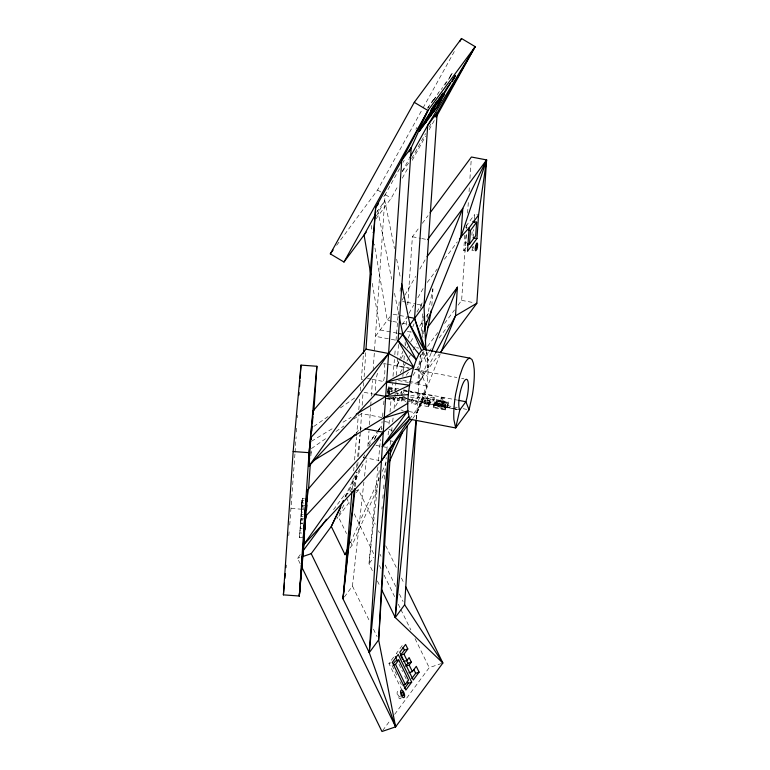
<?xml version="1.0" encoding="UTF-8"?>
<svg xmlns="http://www.w3.org/2000/svg" width="770" height="770" viewBox="0 0 770 770"><rect width="100%" height="100%" fill="white"/><g stroke="black" fill="none" stroke-linecap="round" stroke-linejoin="round"><path stroke-width="0.58" stroke-dasharray="3.85 2.89" d="M304.41 508.248L301.426 508.027L301.676 504.35M301.57 506.044L301.647 504.851L301.58 506.044L304.554 506.256M301.859 502.136L301.782 503.33L301.85 502.136L303.842 502.281M302.004 500.144L301.753 503.821L301.994 500.144L303.996 500.288M416.454 419.015L420.709 354.527M423.288 316.335L422.104 334.238L423.442 330.888M289.732 525.024L294.977 453.511M295.054 452.317L296.113 436.783M296.44 432.008L296.845 426.041M297.413 417.677L297.576 415.29M362.169 405.251L363.065 392.123M365.75 352.747L364.046 377.772L362.487 379.591M399.62 168.62L385.106 194.772L373.094 370.976M389.899 392.382L387.705 391.969L388.388 387.801L396.762 389.399M387.705 391.969L388.388 387.801M388.869 387.887L388.629 391.468L388.658 387.849M388.667 394.683L389.505 390.303L392.941 390.958M389.264 393.884L389.505 390.303M386.386 398.311L393.056 399.582L393.22 397.195M386.425 398.687L393.73 400.082L393.894 397.695M396.386 375.298L398.504 344.248M397.291 395.414L397.455 393.027M402.623 380.091L417.821 382.998L419.486 358.56M431.835 305.526L432.971 288.817M447.168 407.782L435.608 405.578L435.849 401.998L447.409 404.202L447.168 407.782L445.551 409.958L433.481 407.657L434.126 403.538L444.993 405.617L445.763 404.577L434.405 402.412L434.164 405.992L445.522 408.158L445.763 404.577M433.481 407.657L434.126 403.538M434.164 405.992L435.368 404.365L435.618 400.785L436.59 399.707L441.701 400.679L443.299 398.533L440.96 398.09L440.719 401.671L443.048 402.113L443.299 398.533M440.96 398.09L441.354 397.551L444.704 398.167L442.702 400.872L442.452 404.452L448.073 405.53L447.745 405.973L436.012 403.73L436.253 400.15L447.986 402.392L447.842 403.615L436.282 401.411L435.849 401.998M435.608 405.578L436.282 401.411M436.012 403.73L436.59 399.707M440.719 401.671L441.354 397.551M436.34 403.288L441.46 404.26L441.701 400.679M441.942 409.274L442.182 405.694M442.452 404.452L444.454 401.748L444.704 398.167M433.876 407.118L444.752 409.197L444.993 405.617M445.551 409.958L445.801 406.377L447.409 404.202M436.041 404.991L447.601 407.195L448.323 401.94L442.702 400.872M447.601 407.195L448.323 401.94L448.207 403.124L435.618 400.785L434.405 402.412M302.418 537.72L299.434 537.499L301.012 519.086L302.995 519.23M304.381 509.807L301.397 509.596L300.05 528.441L304.034 528.73M299.434 537.499L301.012 519.086M303.053 516.641L301.137 516.497L302.427 498.219L304.419 498.363M310.878 455.792L311.215 451.008M358.666 456.581L360.379 431.508M360.456 430.315L361.602 413.606L384.201 417.927M363.469 386.145L363.719 382.555M367.848 446.263L369.013 430.728M369.417 424.751L370.649 406.829M370.726 405.636L371.053 400.852M371.381 396.069L372.439 380.534M394.846 397.955L394.115 408.678L404.799 389.995M394.923 396.762L395.174 393.191M395.251 391.997L395.982 381.266M401.642 401.199L401.882 397.618L403.018 396.078L402.777 399.659L401.642 401.199L397.512 400.41L397.763 396.829L458.641 409.688L409.236 400.284M397.512 400.41L401.363 395.212L401.613 391.632L404.519 393.73M402.864 376.511L403.105 372.93M403.191 371.737L403.923 360.986M404 359.792L404.327 355.008M405.058 344.257L405.222 341.87M406.368 325.152L406.858 317.981M407.753 304.843L412.393 236.756L419.506 227.15M403.74 390.698L420.276 393.749L420.035 397.33L415.906 404.25L411.632 403.422L411.883 399.842L413.99 396.983L410.497 397.792M411.632 403.422L413.75 400.564L413.99 396.983M415.906 404.25L416.147 400.669L420.276 393.749L434.424 396.261L434.184 399.842L432.933 401.536L427.081 400.419L426.06 401.796L430.286 402.594L430.526 399.014L426.311 398.206L426.06 401.796M422.576 313.785L421.325 331.658M429.689 405.261L424.328 404.192L424.568 400.612L429.939 401.68L429.689 405.261L428.63 406.695L419.794 405.049L420.045 401.468L425.194 394.5L410.4 391.863M419.794 405.049L424.953 398.08L425.194 394.5M424.328 404.192L425.136 403.105L425.377 399.524L429.564 400.323L430.526 399.014M412.73 418.514C427.167 400.179 430.257 374.653 426.744 352.15M427.081 400.419L427.321 396.839L433.173 397.955L434.424 396.261M428.63 406.695L428.871 403.114L429.939 401.68M425.136 403.105L429.314 403.904L429.564 400.323M432.933 401.536L433.173 397.955M465.609 250.953L463.713 250.587L464.753 235.312M458.083 305.161L461.634 300.358L466.197 233.464M466.524 228.69L466.928 222.713M467.583 213.155L468.478 200.017M469.046 191.653L469.45 185.685M469.941 178.515L471.25 159.409M466.312 234.369L465.696 243.464L467.072 241.607M472.116 231.693L471.885 235.1L473.791 235.466M473.155 237.834L473.723 229.604M474.445 219.026L474.763 214.33L478.565 215.051M301.638 504.619L301.792 503.561M301.715 504.34L301.436 508.027M352.092 489.932L353.093 477.968M353.69 470.788L353.988 467.197M354.595 460.017L356.491 437.283M356.587 436.089L358.387 414.549M358.781 409.756L359.783 397.792M360.379 390.611L360.687 387.021M361.284 379.841L363.382 354.72M381.92 509.085L382.122 506.689M382.825 498.315L383.123 494.725M383.624 488.748L384.018 483.955M384.423 479.171L386.213 457.63M386.819 450.45L387.32 444.473M388.119 434.896L388.513 430.112M389.014 424.126L389.514 418.149M390.015 412.162L391.208 397.801M391.709 391.815L392.411 383.441M393.008 376.261L394.404 359.513M394.808 354.72L395.308 348.743M396.001 340.369L398.003 316.431M398.1 315.238L398.504 310.445M398.899 305.661L399.399 299.684M400.092 291.301L400.4 287.711M288.76 535.679L289.193 530.944M301.397 509.596L301.176 512.05L305.151 512.339M302.427 498.219L301.715 506.853L304.564 507.055M377.906 466.938L368.984 563.727L372.661 571.263M378.455 460.961L380.438 439.449M381.314 429.891L382.084 421.527M382.526 416.743L383.075 410.776M383.624 404.799L384.066 400.015M310.926 453.318L311.157 450.97M354.585 486.486L355.817 474.541M356.558 467.371L356.924 463.781M357.665 456.61L359.879 435.098M360.379 430.324L360.62 427.928L362.882 428.361M416.204 418.995L416.83 413.018L426.359 385.828L419.65 370.052L423.096 352.467M355.374 486.457L356.953 472.116M357.617 466.139L358.137 461.355M344.354 597L352.448 586.066L363.902 482.107M364.566 476.13L366.27 460.604M379.254 470.528L368.984 563.727L373.71 557.345M390.159 444.55L390.554 440.969M391.612 431.402L392.132 426.619M392.661 421.835L393.191 417.051M427.081 318.087L432.827 288.788M473.03 246.381L472.318 248.094L471.991 247.401M431.113 353.103L418.63 384.384L409.601 382.661M408.88 411.498L416.83 413.018L440.401 353.815M409.476 368.108L397.041 365.731L398.831 361.322M399.284 360.216L402.864 351.399M405.107 345.884L406.002 343.68M408.244 338.165L410.93 331.543M412.72 327.135L414.067 323.824M420.333 308.385L422.576 302.88M416.83 413.018L424.539 395.164M350.427 542.657L379.302 477.978M382.238 471.394L386.155 462.626M349.994 548.019L352.121 545.15L378.06 487.044M381.978 478.276L384.913 471.692M344.979 497.16L356.625 472.203M363.219 458.092L364.739 454.839M368.792 446.157L372.844 437.485L375.106 437.909M343.949 504.889L336.952 518.739M350.032 491.876L364.22 461.519M374.855 438.756L377.396 433.337M377.897 432.249L379.928 427.908L382.19 428.341M346.096 496.457L360.37 467.544M374.114 439.689L377.281 433.269M377.81 432.191L379.928 427.908M450.19 76.403L452.134 73.333L450.912 75.768M435.656 352.747L418.63 384.384L426.359 385.828M450.623 75.71L451.47 74.161L448.506 79.512M376.597 212.308L384.827 200.662L394.51 248.633M376.28 216.129L384.827 200.662M336.654 245.293L377.55 190.017L422.461 109.003M423.038 107.944L455.696 49.02M415.887 129.273L417.013 127.262M427.639 108.06L433.943 98.781L431.672 102.882M433.423 100.244L439.718 90.966L438.592 93.016M441.364 89.513L442.529 87.405M445.166 84.613L447.447 80.504L443.116 86.356M402.219 171.392L409.168 158.832M376.001 218.834L391.227 198.179L398.225 185.56M402.306 178.188L408.139 167.667M412.219 160.304L425.627 136.097M429.131 129.784L434.963 119.263M403.105 162.345L404.26 160.256M411.661 158.63L425.598 133.528M429.073 127.242L431.98 122.016M449.978 76.769L449.478 77.828L450.123 76.875M402.027 300.242L404.404 296.084M404.991 295.045L415.675 276.353M419.823 269.077L426.349 257.661M402.45 324.728L406.599 317.461M408.976 313.303L413.721 304.997M417.869 297.73L423.211 288.384M400.217 372.805L408.524 358.252M409.12 357.213L410.304 355.134M413.278 349.936L416.839 343.709M413.105 375.462L419.034 365.076L428.332 352.525M416.936 312.081L422.287 302.745M397.041 365.731L400.612 359.503M401.199 358.464L403.576 354.315M407.147 348.079L408.331 346.009M410.708 341.851L413.683 336.663M419.621 326.278L423.375 320.262M449.064 78.752L450.806 75.431M426.108 316.547L429.535 311.898M427.764 108.156L429.121 106.327M433.539 100.341L436.253 96.674M383.758 196.6L385.106 194.772M402.315 171.527L409.053 162.412M422.345 223.31L428.033 215.619M389.967 316.72L375.462 336.326L390.159 339.127M465.994 226.178L474.763 214.33M427.263 282.436L437.283 268.913M444.434 259.249L457.313 241.857M463.713 250.587L467.092 246.034M422.422 334.498L423.847 332.573M406.175 375.288L409.014 371.448M419.679 357.039L423.952 351.274M427.504 346.471L438.168 332.053M444.569 323.41L454.521 309.964M396.348 393.432L396.945 392.633M393.056 399.582L394.25 397.975L392.142 397.58M429.054 351.553L431.2 348.656M439.064 338.04L449.796 323.554M393.73 400.082L395.568 397.609M400.323 393.364L401.613 391.632M368.118 443.867L377.8 430.786M378.513 429.824L381.949 425.175M417.821 382.998L439.15 354.171M300.165 563.698L297.547 558.317L300.367 554.506M333.516 509.721L344.796 494.475L348.213 493.31M409.582 419.15L423 401.035L457.255 407.58M424.568 400.612L425.377 399.524M426.311 398.206L427.321 396.839M429.314 403.904L430.286 402.594M441.46 404.26L443.048 402.113M444.752 409.197L445.522 408.158M401.921 690.132L388.937 663.49L394.125 656.483M402.19 645.587L396.348 653.47L398.619 652.7M382.671 730.547L390.428 720.066M394.664 714.348L429.217 667.657L442.875 663.009M349.128 502.358L338.377 516.814L346.519 533.6M356.298 492.723L358.454 489.826L375.231 524.245M355.971 433.366L360.62 427.928M313.794 426.464L328.578 416.166M340.398 407.917L356.164 396.925M311.378 448.612L326.153 438.313M335.999 431.45L343.872 425.964M353.719 419.101L361.602 413.606M311.494 441.249L333.843 427.745M342.987 422.22L351.12 417.311M356.173 490.606L358.454 489.826M297.547 558.317L299.819 557.547M388.937 663.49L391.208 662.71M410.554 396.021L420.276 393.749M409.226 399.851L420.035 397.33M406.753 402.171L413.75 400.564M302.716 520.116L300.82 519.981L302.033 503.368L303.948 503.513M301.792 505.255L305.767 505.543M291.233 508.46L305.998 509.528M301.311 514.61L303.303 514.755M304.853 518.942L300.878 518.653L300.483 522.994L304.458 523.282M300.695 523.677L302.687 523.821M299.751 532.907L301.734 533.052M403.567 390.64L409.265 391.661M441.114 401.132L444.454 401.748M435.368 404.365L447.967 406.704M420.045 401.468L458.66 409.688M465.321 227.083L467.217 227.448M412.393 236.756L420.574 238.315M421.748 238.546L426.426 239.431M471.789 250.077L473.685 250.442M461.634 300.358L474.493 302.812M402.566 301.494L405.954 302.138M407.08 302.35L416.108 304.073M417.234 304.294L421.748 305.151M393.123 314.199L406.656 316.788M391.786 321.234L387.262 320.368L374.336 244.167M392.912 321.456L397.436 322.312M401.959 323.179L409.871 324.69M407.397 331.437L411.921 332.303M397.137 333.179L380.178 329.945L372.228 283.081M391.295 339.349L398.08 340.638M416.589 347.703L418.851 348.127M415.126 369.186L419.65 370.052L427.619 376.463M383.961 363.575L386.319 364.027M387.493 364.248L408.668 368.291M414.549 369.417L456.889 377.502M461.596 378.397L463.944 378.85M398.321 380.505L408.475 382.449M367.425 378.426L370.813 379.071M371.939 379.283L385.481 381.872M388.253 386.915L398.841 388.937M403.547 389.832L407.08 390.506M408.254 390.727L452.953 399.264M454.127 399.486L457.65 400.159M387.955 388.388L395.616 389.851M387.358 389.187L395.029 390.65M388.917 391.102L392.353 391.757M424.953 398.08L434.184 399.842M396.521 392.979L398.773 393.412M387.118 392.767L389.312 393.181M387.108 392.989L389.216 393.393M463.165 408.706L466.707 409.38M433.731 404.077L445.801 406.377M395.116 397.589L408.052 400.063M364.191 392.334L373.238 394.067M389.697 397.561L392.883 398.177L392.161 399.158L387.175 398.206L391.439 398.369L386.983 397.512M400.929 409.986L403.201 410.42M384.644 421.527L390.303 422.615M388.966 429.641L392.363 430.286M389.793 440.719L393.191 441.364M376.01 445.378L388.427 447.745M363.209 457.447L379.119 460.479M401.882 397.618L409.929 399.399M377.55 190.017L381.458 192.356M385.366 194.685L391.227 198.179M404.019 396.704L407.003 398.591M402.777 399.659L405.761 401.545M401.363 395.212L406.214 398.706M423.442 352.439L428.11 360.187L426.282 352.294M378.378 530.703L379.427 532.859M385.722 545.766L396.733 568.356M401.449 578.029L404.067 583.41M344.796 494.475L345.846 496.631M346.375 497.699L349.522 504.157M354.239 513.84L374.162 554.718M379.408 565.469L380.977 568.693M384.124 575.151L394.615 596.663M398.283 604.19L400.381 608.493M400.91 609.571L410.872 630.014M415.059 638.619L429.217 667.657M377.387 580.946L380.014 586.326M380.005 554.198L381.054 556.344M385.241 564.959L395.722 586.48M399.399 594.016L403.066 601.543M398.927 664.125L402.566 671.594M404.645 675.858L406.204 679.053M392.084 665.54L397.753 677.186M399.822 681.412L401.372 684.588M352.448 586.066L369.744 621.582M373.421 629.109L377.088 636.646M350.591 542.003L352.121 545.15M426.609 352.544L427.321 354.383M422.364 351.948L428.216 367.723M422.393 335.364L422.971 337.597M396.637 259.163L400.419 277.883M377.743 210.239L391.68 279.269M394.519 293.312L398.533 313.197M371.159 225.408L372.353 232.444M383.73 363.786A15.949 3.85 -79.2 0 1 383.229 382.69M375.346 390.4A15.949 3.85 -79.2 0 1 377.983 371.544M401.18 697.466A3.985 1.704 71.2 0 1 398.793 697.899A3.985 1.704 71.2 0 1 397.128 692.528A3.985 1.704 71.2 0 1 399.514 692.086M400.169 695.801A1.973 0.847 71.2 0 1 399.149 696.629A1.973 0.847 71.2 0 1 398.138 693.905A1.973 0.847 71.2 0 1 399.332 693.558M473.492 246.583A3.985 0.963 -79.2 0 1 471.442 249.345"/><path stroke-width="1.16" d="M366.193 232.155L343.978 262.031L330.311 253.869L414.279 102.343L461.528 38.5L475.196 46.662L427.947 110.505L411.228 147.696L398.08 340.638L413.673 367.194C409.698 381.362 407.253 396.098 407.821 410.843L382.315 446.581L409.582 419.15L455.667 427.947L469.074 409.833L472.433 394.625A40.704 9.827 -79.2 0 0 474.185 368.984L473.396 363.18L471.972 359.503L469.998 358.194L423.923 349.397L421.546 350.543L418.928 354.084L416.243 359.754L413.673 367.194L386.607 382.084L308.866 466.197L309.068 452.683L316.903 366.27L301.003 365.115L293.158 451.528L283.389 594.863L299.299 596.019L304.131 542.754M305.594 505.582L305.546 506.333L305.651 505.12M305.815 502.81L305.69 504.129L305.796 503.176M412.046 419.438L390.679 448.178L378.657 639.87L395.616 726.851L381.968 731.5L301.214 565.844M340.812 507.17L331.293 526.449L311.195 553.668L395.616 726.851L442.875 663.009L395.251 617.54L407.272 425.849M305.488 506.804L305.401 508.316L305.69 504.629L305.546 505.909M305.892 501.944L305.979 500.433L305.613 504.908M395.616 726.851L369.273 652.633L383.248 432.249L401.728 160.449L427.947 110.505L414.279 102.343M381.593 589.56L395.251 617.54L404.635 604.777L416.378 420.208M427.417 327.741L457.409 287.181L455.513 315.825L440.844 352.689M424.78 327.539L460.893 237.025L462.789 208.381L486.611 159.919L471.404 157.013L430.17 212.741M298.962 394.981L299.126 392.594M299.53 386.617L299.944 380.65M300.108 378.253L301.003 365.115M304.564 533.331L299.299 596.019L309.068 452.683L313.275 410.708L365.991 349.176L375.664 207.534L401.728 160.449L411.228 147.696L408.909 151.883M305.95 518.152L306.114 515.765M306.518 509.798L306.845 505.024M307.086 501.443L307.904 489.508L355.191 434.27M311.321 439.352L311.484 436.965M311.889 430.998L312.216 426.224M312.456 422.643L312.87 416.676M313.034 414.289L313.275 410.708M313.929 410.439L316.903 366.27M304.034 528.73L305.863 503.647M308.549 489.277L310.3 464.166M478.565 215.051L469.123 227.814L467.515 251.318L476.957 238.556L478.565 215.051L486.611 159.919L427.591 239.662M467.592 243.83L469.488 244.196L470.422 230.548L476.62 222.184L472.819 221.452M474.204 222.549L474.358 220.201M476.62 222.184L475.687 235.822L469.488 244.196M440.575 352.256L476.832 303.255L486.611 159.919L460.893 237.025L459.459 238.96M413.673 367.194L388.706 353.507L308.866 466.197L310.868 437.562L388.706 353.507L424 305.584L462.789 208.381L427.071 256.689M390.679 448.178L381.391 460.912L303.495 544.996L307.904 489.508M299.299 596.019L305.498 516.362L383.248 432.249L407.821 410.843L409.582 419.15L381.391 460.912M351.996 491.125L343.006 598.819L369.273 652.633L378.657 639.87L388.84 450.691L369.273 652.633M363.478 353.517L375.664 207.534L378.359 203.886M283.389 594.863L284.467 583.034M284.9 578.299L285.324 573.563M285.863 567.644L286.074 565.276M308.866 466.197L309.607 458.025M305.151 512.339L305.372 509.884M305.767 505.543L306.402 498.508L304.968 516.776M304.458 523.282L304.853 518.942M304.882 529.827L305.305 525.159M354.344 488.883L343.006 598.819L355.114 488.854M395.251 617.54L416.07 420.199M424.559 330.985L426.397 321.61M425.387 340.744L431.364 310.281M459.806 409.938L459.247 408.745A15.949 3.85 -79.2 0 1 461.124 388.715A15.949 3.85 -79.2 0 1 467.496 380.101A15.949 3.85 -79.2 0 1 466.736 398.639L465.889 401.738L459.806 409.938L455.667 427.947L453.905 419.64A40.704 9.827 -79.2 0 1 455.647 394.009L459.757 375.991L462.318 368.551A31.079 7.508 -79.2 0 1 469.998 358.194M431.556 351.986L457.409 287.181M343.458 500.413L331.293 526.449L345.037 554.718L347.491 549.231M390.063 453.857L395.453 441.797M389.322 461.827L402.537 432.23M435.656 352.747L455.513 315.825L476.832 303.255M375.462 214.368L364.075 235.042L370.832 274.88M459.786 41.657L461.528 38.5M343.978 262.031L427.947 110.505M409.746 157.783L427.706 125.346L475.196 46.662L436.128 117.165M434.886 116.79L475.196 46.662M453.52 78.376C448.169 87.924 457.13 73.15 453.828 78.078M453.848 78.617L455.551 75.373L452.895 79.868L453.54 78.915M303.495 544.996L383.248 432.249L365.144 428.794M330.311 253.869L333.131 250.058M467.765 245.12L469.113 243.301M303.188 550.694L326.461 519.25M345.037 554.718L347.876 550.887M393.383 663.788L395.328 661.151L398.744 659.996L408.543 680.103L405.299 684.482L403.018 685.262M402.594 659.495L400.554 655.309L404.394 650.13L407.811 648.966L405.597 644.423L399.765 652.315L413.269 680.025L419.101 672.143L416.272 666.339L412.374 671.613L408.957 672.768M393.22 665.155L395.501 664.375L398.744 659.996M400.554 655.309L403.971 654.154L407.811 648.966M403.615 661.584L407.032 660.419L409.12 657.599L411.324 662.133L409.168 665.039L405.761 666.204M406.3 665.472L407.917 663.288L411.324 662.133M404.385 688.572L408.273 683.317L411.69 682.153L398.186 654.442L392.353 662.325L405.857 690.035L411.69 682.153M411.796 678.553L415.685 673.298L419.101 672.143M382.315 446.581L408.62 416.647M460.893 237.025L469.123 227.814M314.093 460.277L407.725 403.316M356.202 414.241L385.674 396.435L409.573 385.212L386.607 382.084L411.401 375.875M302.1 556.768L311.195 553.668M384.201 417.927L407.821 410.843M408.321 394.577L385.674 396.435L374.364 394.279M293.158 451.528L309.068 452.683M468.526 230.182L470.422 230.548M473.155 237.834L476.957 238.556M407.792 316.999L414.558 318.289L425.502 349.59M398.263 333.391L402.787 334.257L418.928 354.084M365.991 349.176L388.706 353.507M458.833 400.39L465.889 401.738L469.074 409.833M398.08 340.638L416.243 359.754L402.787 334.257L399.245 316.711M404.635 604.777L442.875 663.009L405.646 586.634M401.603 283.735L409.871 324.69L423.923 349.397L414.558 318.289L427.706 125.346L437.206 112.603L424 305.584L425.839 349.513M403.066 647.406L404.394 650.13M413.808 669.428L415.685 673.298M403.971 654.154L407.032 660.419M409.168 665.039L412.374 671.613M406.589 660.573L407.917 663.288M395.289 656.666L397.368 660.929M407.234 681.181L408.273 683.317M395.501 664.375L405.299 684.482M409.871 324.69L421.546 350.543M425.29 346.548L426.455 351.024M475.802 247.69C476.63 252.512 477.814 239.287 475.802 247.69M303.726 533.196L303.409 537.787L304.987 519.375L303.726 533.196M426.022 119.206L419.303 131.314L423.933 125.067L425.762 121.756L422.345 126.386L437.36 100.822L432.74 107.069L430.497 111.111L433.895 106.53L426.022 119.206M431.797 111.38L425.088 123.498L429.708 117.252L431.547 113.941L428.12 118.561L443.145 93.006L438.515 99.253L436.282 103.295L439.67 98.714L431.797 111.38M432.49 112.699L430.719 115.895L433.731 111.015L432.49 112.699M434.646 109.85L433.038 112.757L437.36 106.905L444.213 94.537L441.133 98.704L450.864 82.544L446.533 88.396L437.793 104.162L441.229 99.523L438.082 105.211L434.646 109.85M400.516 692.201A3.985 1.704 71.2 0 0 403.75 697.639A3.985 1.704 71.2 0 0 403.442 691.662A3.985 1.704 71.2 0 0 400.516 692.201M476.765 249.201A3.985 0.963 -79.2 0 0 477.188 243.002A3.985 0.963 -79.2 0 0 475.206 248.498A3.985 0.963 -79.2 0 0 476.765 249.201M401.545 693.029A1.973 0.847 71.2 0 0 403.153 695.714A1.973 0.847 71.2 0 0 402.999 692.759A1.973 0.847 71.2 0 0 401.545 693.029"/></g></svg>
